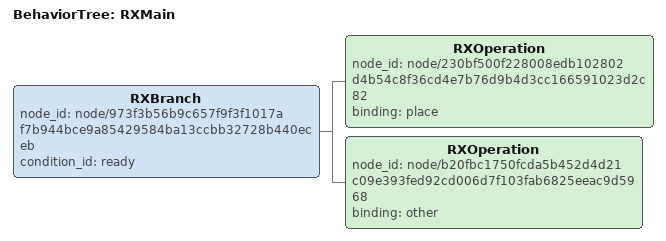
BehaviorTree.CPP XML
<root BTCPP_format="4" main_tree_to_execute="RXMain">
  <!-- RX resolved process: c18b062c7094b50eb7a0cf90b1287f7cf536fd9abcf847b5af083dd63c6740d8 -->
  <BehaviorTree ID="RXMain">
    <RXBranch node_id="node/973f3b56b9c657f9f3f1017af7b944bce9a85429584ba13ccbb32728b440eceb" condition_id="ready">
      <RXOperation node_id="node/230bf500f228008edb102802d4b54c8f36cd4e7b76d9b4d3cc166591023d2c82" binding="place"/>
      <RXOperation node_id="node/b20fbc1750fcda5b452d4d21c09e393fed92cd006d7f103fab6825eeac9d5968" binding="other"/>
    </RXBranch>
  </BehaviorTree>
</root>
